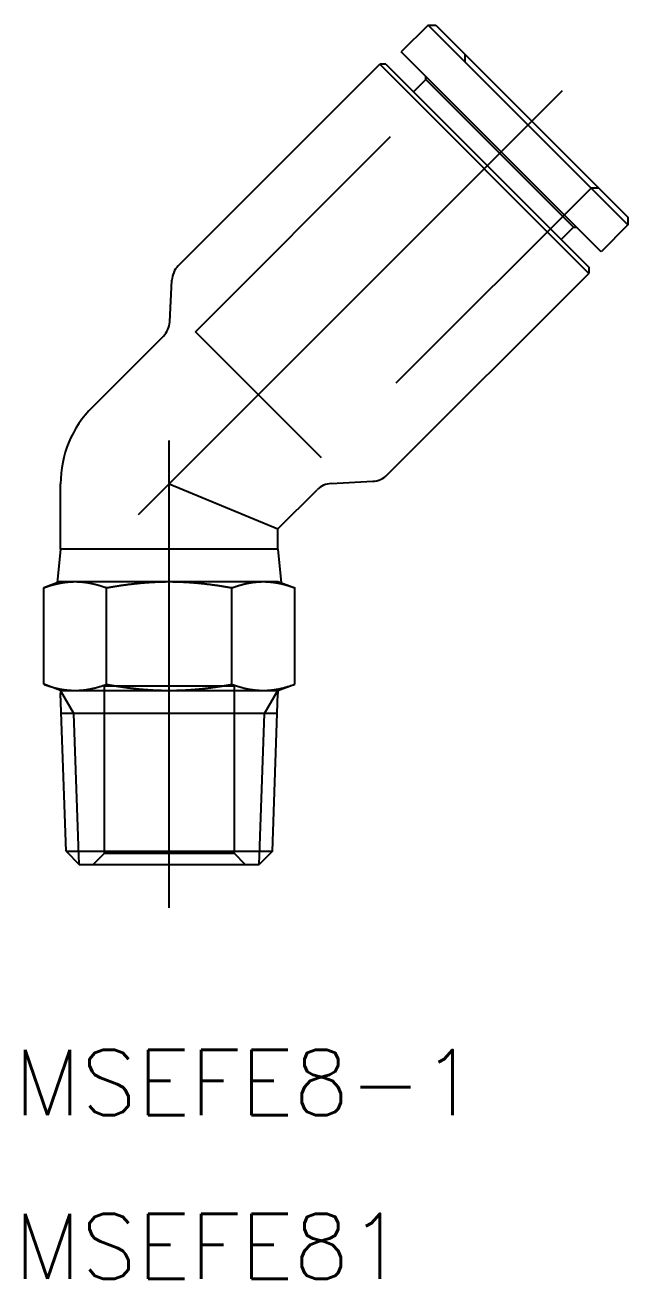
# Model space of a CAD drawing. Extents: x -6.6 to 53.7, y -19.1 to 40.6.
# Drawn here: x -6.6 to 21.1, y -19.1 to 38.6 of the extents above; entities that cross this region are included whole.
import ezdxf

# ---------------------------------------------------------------- set-up
doc = ezdxf.new("R2010")
doc.units = 0
doc.linetypes.add('CENTER', pattern=[50.8, 31.75, -6.35, 6.35, -6.35])
doc.linetypes.add('DASHED', pattern=[19.05, 12.7, -6.35])
doc.layers.get('0').update_dxf_attribs({"linetype": 'CONTINUOUS'})
doc.layers.add('CENTER', color=1, linetype='CENTER')
doc.styles.get("Standard").update_dxf_attribs({"font": 'txt.shx', "height": 3, "bigfont": 'bigfont.shx'})

msp = doc.modelspace()

# ---------------------------------------------------------------- linework, layer by layer
at = {"color": 7, "linetype": 'CONTINUOUS'}
for p, q in [((11.915, 38.607), (10.677, 37.37)), ((11.915, 38.607), (21.107, 29.415)), ((11.915, 38.607), (12.268, 38.607)), ((12.268, 38.607), (21.107, 29.768)), ((19.87, 28.177), (10.677, 37.37)), ((0.413, 27.529), (9.687, 36.804)), ((19.304, 27.187), (9.687, 36.804)), ((9.97, 36.804), (9.687, 36.804)), ((9.97, 36.804), (19.304, 27.47)), ((11.809, 36.097), (11.243, 35.531)), ((11.809, 36.097), (11.809, 36.238)), ((18.597, 29.309), (11.809, 36.097)), ((21.107, 29.768), (21.107, 29.415)), ((18.597, 29.309), (18.031, 28.743)), ((18.597, 29.309), (18.738, 29.309)), ((21.107, 29.415), (19.87, 28.177)), ((10.029, 17.913), (19.304, 27.187)), ((19.304, 27.47), (19.304, 27.187)), ((0.02, 24.954), (0.121, 26.875)), ((-3.536, 21.036), (-0.271, 24.3)), ((-5, 14.5), (-5, 17.5)), ((0, 17.5), (5, 15.429)), ((7.454, 17.52), (9.375, 17.621)), ((5, 15.429), (6.8, 17.229)), ((5, 14.5), (5, 15.429)), ((-5, 14.5), (-5.155, 12.948)), ((-4.33, 14.5), (-5, 14.5)), ((0, 14.5), (-4.33, 14.5)), ((4.33, 14.5), (0, 14.5)), ((5, 14.5), (4.33, 14.5)), ((5, 14.5), (5.155, 12.948)), ((-5, 13.005), (-5.774, 12.723)), ((-5.774, 8.282), (-5.774, 12.723)), ((-5, 13.005), (-4.33, 13.005)), ((-4.33, 13.005), (0, 13.005)), ((-2.887, 8.282), (-2.887, 12.773)), ((0, 13.005), (4.33, 13.005)), ((2.887, 8.282), (2.887, 12.773)), ((4.33, 13.005), (5, 13.005)), ((5, 13.005), (5.774, 12.723)), ((5.774, 8.282), (5.774, 12.723)), ((-5, 8), (-5.774, 8.282)), ((5, 8), (5.774, 8.282)), ((-5, 8), (-4.33, 8)), ((-5, 8), (-5, 7.865)), ((-4.746, 0.602), (-5, 7.865)), ((-4.33, 8), (0, 8)), ((0, 8), (4.33, 8)), ((4.33, 8), (5, 8)), ((4.746, 0.602), (5, 7.865)), ((5, 8), (5, 7.865)), ((4.968, 6.938), (-4.968, 6.938)), ((-4.746, 0.602), (4.746, 0.602)), ((-4.746, 0.602), (-4.144, 0)), ((4.746, 0.602), (4.144, 0)), ((-4.144, 0), (4.144, 0))]:
    msp.add_line(p, q, dxfattribs=at)
at = {"color": 3, "linetype": 'DASHED'}
for p, q in [((13.612, 36.91), (13.612, 37.264)), ((1.202, 24.5), (13.612, 36.91)), ((19.41, 31.112), (7, 18.702)), ((19.764, 31.112), (19.41, 31.112)), ((7, 18.702), (1.202, 24.5)), ((-3, 8.2), (-3, 0.5)), ((3, 8.2), (-3, 8.2)), ((3, 0.5), (3, 8.2)), ((-3, 0.5), (-3.5, 0)), ((3, 0.5), (-3, 0.5)), ((3.5, 0), (3, 0.5))]:
    msp.add_line(p, q, dxfattribs=at)
at = {"color": 3, "linetype": 'CONTINUOUS'}
for p, q in [((-4.387, 6.938), (-5, 8)), ((4.387, 6.938), (5, 8)), ((-4.144, 0), (-4.387, 6.938)), ((4.144, 0), (4.387, 6.938))]:
    msp.add_line(p, q, dxfattribs=at)
at = {"color": 7}
for points in [[(-5.774, 12.723, 0), (-5.758, 12.729, 0), (-5.742, 12.735, 0), (-5.726, 12.74, 0), (-5.71, 12.746, 0), (-5.695, 12.751, 0), (-5.679, 12.757, 0), (-5.664, 12.762, 0), (-5.648, 12.767, 0), (-5.632, 12.773, 0), (-5.617, 12.778, 0), (-5.601, 12.783, 0), (-5.586, 12.788, 0), (-5.57, 12.793, 0), (-5.555, 12.798, 0), (-5.54, 12.803, 0), (-5.524, 12.808, 0), (-5.509, 12.812, 0), (-5.494, 12.817, 0), (-5.478, 12.822, 0), (-5.463, 12.826, 0), (-5.448, 12.831, 0), (-5.432, 12.835, 0), (-5.417, 12.84, 0), (-5.402, 12.844, 0), (-5.387, 12.849, 0), (-5.372, 12.853, 0), (-5.357, 12.857, 0), (-5.341, 12.861, 0), (-5.326, 12.865, 0), (-5.311, 12.87, 0), (-5.296, 12.873, 0), (-5.281, 12.877, 0), (-5.266, 12.881, 0), (-5.251, 12.885, 0), (-5.236, 12.889, 0), (-5.221, 12.893, 0), (-5.206, 12.896, 0), (-5.191, 12.9, 0), (-5.176, 12.903, 0), (-5.161, 12.907, 0), (-5.146, 12.91, 0), (-5.131, 12.914, 0), (-5.116, 12.917, 0), (-5.101, 12.92, 0), (-5.086, 12.923, 0), (-5.071, 12.926, 0), (-5.056, 12.929, 0), (-5.041, 12.932, 0), (-5.026, 12.935, 0), (-5.011, 12.938, 0), (-4.997, 12.941, 0), (-4.982, 12.944, 0), (-4.967, 12.947, 0), (-4.952, 12.949, 0), (-4.937, 12.952, 0), (-4.922, 12.954, 0), (-4.907, 12.957, 0), (-4.892, 12.959, 0), (-4.877, 12.961, 0), (-4.862, 12.964, 0), (-4.847, 12.966, 0), (-4.832, 12.968, 0), (-4.817, 12.97, 0), (-4.802, 12.972, 0), (-4.787, 12.974, 0), (-4.772, 12.976, 0), (-4.757, 12.978, 0), (-4.742, 12.98, 0), (-4.727, 12.982, 0), (-4.712, 12.983, 0), (-4.697, 12.985, 0), (-4.682, 12.987, 0), (-4.667, 12.988, 0), (-4.652, 12.99, 0), (-4.637, 12.991, 0), (-4.622, 12.992, 0), (-4.607, 12.993, 0), (-4.592, 12.995, 0), (-4.576, 12.996, 0), (-4.561, 12.997, 0), (-4.546, 12.998, 0), (-4.531, 12.999, 0), (-4.515, 13, 0), (-4.5, 13, 0), (-4.485, 13.001, 0), (-4.47, 13.002, 0), (-4.454, 13.002, 0), (-4.439, 13.003, 0), (-4.423, 13.003, 0), (-4.408, 13.004, 0), (-4.392, 13.004, 0), (-4.377, 13.004, 0), (-4.361, 13.005, 0), (-4.346, 13.005, 0), (-4.33, 13.005, 0)], [(-4.33, 13.005, 0), (-4.315, 13.005, 0), (-4.299, 13.005, 0), (-4.283, 13.004, 0), (-4.268, 13.004, 0), (-4.252, 13.004, 0), (-4.237, 13.003, 0), (-4.222, 13.003, 0), (-4.206, 13.002, 0), (-4.191, 13.002, 0), (-4.175, 13.001, 0), (-4.16, 13, 0), (-4.145, 13, 0), (-4.13, 12.999, 0), (-4.114, 12.998, 0), (-4.099, 12.997, 0), (-4.084, 12.996, 0), (-4.069, 12.995, 0), (-4.054, 12.993, 0), (-4.038, 12.992, 0), (-4.023, 12.991, 0), (-4.008, 12.99, 0), (-3.993, 12.988, 0), (-3.978, 12.987, 0), (-3.963, 12.985, 0), (-3.948, 12.983, 0), (-3.933, 12.982, 0), (-3.918, 12.98, 0), (-3.903, 12.978, 0), (-3.888, 12.976, 0), (-3.873, 12.974, 0), (-3.858, 12.972, 0), (-3.843, 12.97, 0), (-3.828, 12.968, 0), (-3.813, 12.966, 0), (-3.798, 12.964, 0), (-3.783, 12.961, 0), (-3.768, 12.959, 0), (-3.753, 12.957, 0), (-3.738, 12.954, 0), (-3.723, 12.952, 0), (-3.709, 12.949, 0), (-3.694, 12.947, 0), (-3.679, 12.944, 0), (-3.664, 12.941, 0), (-3.649, 12.938, 0), (-3.634, 12.935, 0), (-3.619, 12.932, 0), (-3.604, 12.929, 0), (-3.589, 12.926, 0), (-3.574, 12.923, 0), (-3.559, 12.92, 0), (-3.544, 12.917, 0), (-3.529, 12.914, 0), (-3.514, 12.91, 0), (-3.499, 12.907, 0), (-3.484, 12.903, 0), (-3.469, 12.9, 0), (-3.454, 12.896, 0), (-3.439, 12.893, 0), (-3.424, 12.889, 0), (-3.409, 12.885, 0), (-3.394, 12.881, 0), (-3.379, 12.877, 0), (-3.364, 12.873, 0), (-3.349, 12.87, 0), (-3.334, 12.865, 0), (-3.319, 12.861, 0), (-3.304, 12.857, 0), (-3.289, 12.853, 0), (-3.273, 12.849, 0), (-3.258, 12.844, 0), (-3.243, 12.84, 0), (-3.228, 12.835, 0), (-3.213, 12.831, 0), (-3.197, 12.826, 0), (-3.182, 12.822, 0), (-3.167, 12.817, 0), (-3.151, 12.812, 0), (-3.136, 12.808, 0), (-3.121, 12.803, 0), (-3.105, 12.798, 0), (-3.09, 12.793, 0), (-3.074, 12.788, 0), (-3.059, 12.783, 0), (-3.043, 12.778, 0), (-3.028, 12.773, 0), (-3.012, 12.767, 0), (-2.997, 12.762, 0), (-2.981, 12.757, 0), (-2.965, 12.751, 0), (-2.95, 12.746, 0), (-2.934, 12.74, 0), (-2.918, 12.735, 0), (-2.903, 12.729, 0), (-2.887, 12.723, 0)], [(-2.887, 12.723, 0), (-2.855, 12.729, 0), (-2.824, 12.735, 0), (-2.792, 12.74, 0), (-2.761, 12.746, 0), (-2.729, 12.751, 0), (-2.698, 12.757, 0), (-2.667, 12.762, 0), (-2.636, 12.767, 0), (-2.604, 12.773, 0), (-2.573, 12.778, 0), (-2.542, 12.783, 0), (-2.511, 12.788, 0), (-2.481, 12.793, 0), (-2.45, 12.798, 0), (-2.419, 12.803, 0), (-2.388, 12.808, 0), (-2.357, 12.812, 0), (-2.327, 12.817, 0), (-2.296, 12.822, 0), (-2.266, 12.826, 0), (-2.235, 12.831, 0), (-2.205, 12.835, 0), (-2.174, 12.84, 0), (-2.144, 12.844, 0), (-2.113, 12.849, 0), (-2.083, 12.853, 0), (-2.053, 12.857, 0), (-2.023, 12.861, 0), (-1.992, 12.865, 0), (-1.962, 12.87, 0), (-1.932, 12.873, 0), (-1.902, 12.877, 0), (-1.872, 12.881, 0), (-1.842, 12.885, 0), (-1.812, 12.889, 0), (-1.781, 12.893, 0), (-1.751, 12.896, 0), (-1.721, 12.9, 0), (-1.691, 12.903, 0), (-1.662, 12.907, 0), (-1.632, 12.91, 0), (-1.602, 12.914, 0), (-1.572, 12.917, 0), (-1.542, 12.92, 0), (-1.512, 12.923, 0), (-1.482, 12.926, 0), (-1.452, 12.929, 0), (-1.422, 12.932, 0), (-1.392, 12.935, 0), (-1.363, 12.938, 0), (-1.333, 12.941, 0), (-1.303, 12.944, 0), (-1.273, 12.947, 0), (-1.243, 12.949, 0), (-1.213, 12.952, 0), (-1.184, 12.954, 0), (-1.154, 12.957, 0), (-1.124, 12.959, 0), (-1.094, 12.961, 0), (-1.064, 12.964, 0), (-1.034, 12.966, 0), (-1.004, 12.968, 0), (-0.974, 12.97, 0), (-0.944, 12.972, 0), (-0.914, 12.974, 0), (-0.884, 12.976, 0), (-0.854, 12.978, 0), (-0.824, 12.98, 0), (-0.794, 12.982, 0), (-0.764, 12.983, 0), (-0.734, 12.985, 0), (-0.704, 12.987, 0), (-0.674, 12.988, 0), (-0.644, 12.99, 0), (-0.614, 12.991, 0), (-0.583, 12.992, 0), (-0.553, 12.993, 0), (-0.523, 12.995, 0), (-0.492, 12.996, 0), (-0.462, 12.997, 0), (-0.432, 12.998, 0), (-0.401, 12.999, 0), (-0.371, 13, 0), (-0.34, 13, 0), (-0.309, 13.001, 0), (-0.279, 13.002, 0), (-0.248, 13.002, 0), (-0.217, 13.003, 0), (-0.186, 13.003, 0), (-0.155, 13.004, 0), (-0.125, 13.004, 0), (-0.093, 13.004, 0), (-0.062, 13.005, 0), (-0.031, 13.005, 0), (0, 13.005, 0)], [(0, 13.005, 0), (0.031, 13.005, 0), (0.062, 13.005, 0), (0.093, 13.004, 0), (0.125, 13.004, 0), (0.155, 13.004, 0), (0.186, 13.003, 0), (0.217, 13.003, 0), (0.248, 13.002, 0), (0.279, 13.002, 0), (0.309, 13.001, 0), (0.34, 13, 0), (0.371, 13, 0), (0.401, 12.999, 0), (0.432, 12.998, 0), (0.462, 12.997, 0), (0.492, 12.996, 0), (0.523, 12.995, 0), (0.553, 12.993, 0), (0.583, 12.992, 0), (0.614, 12.991, 0), (0.644, 12.99, 0), (0.674, 12.988, 0), (0.704, 12.987, 0), (0.734, 12.985, 0), (0.764, 12.983, 0), (0.794, 12.982, 0), (0.824, 12.98, 0), (0.854, 12.978, 0), (0.884, 12.976, 0), (0.914, 12.974, 0), (0.944, 12.972, 0), (0.974, 12.97, 0), (1.004, 12.968, 0), (1.034, 12.966, 0), (1.064, 12.964, 0), (1.094, 12.961, 0), (1.124, 12.959, 0), (1.154, 12.957, 0), (1.184, 12.954, 0), (1.213, 12.952, 0), (1.243, 12.949, 0), (1.273, 12.947, 0), (1.303, 12.944, 0), (1.333, 12.941, 0), (1.363, 12.938, 0), (1.392, 12.935, 0), (1.422, 12.932, 0), (1.452, 12.929, 0), (1.482, 12.926, 0), (1.512, 12.923, 0), (1.542, 12.92, 0), (1.572, 12.917, 0), (1.602, 12.914, 0), (1.632, 12.91, 0), (1.662, 12.907, 0), (1.691, 12.903, 0), (1.721, 12.9, 0), (1.751, 12.896, 0), (1.781, 12.893, 0), (1.812, 12.889, 0), (1.842, 12.885, 0), (1.872, 12.881, 0), (1.902, 12.877, 0), (1.932, 12.873, 0), (1.962, 12.87, 0), (1.992, 12.865, 0), (2.023, 12.861, 0), (2.053, 12.857, 0), (2.083, 12.853, 0), (2.113, 12.849, 0), (2.144, 12.844, 0), (2.174, 12.84, 0), (2.205, 12.835, 0), (2.235, 12.831, 0), (2.266, 12.826, 0), (2.296, 12.822, 0), (2.327, 12.817, 0), (2.357, 12.812, 0), (2.388, 12.808, 0), (2.419, 12.803, 0), (2.45, 12.798, 0), (2.481, 12.793, 0), (2.511, 12.788, 0), (2.542, 12.783, 0), (2.573, 12.778, 0), (2.604, 12.773, 0), (2.636, 12.767, 0), (2.667, 12.762, 0), (2.698, 12.757, 0), (2.729, 12.751, 0), (2.761, 12.746, 0), (2.792, 12.74, 0), (2.824, 12.735, 0), (2.855, 12.729, 0), (2.887, 12.723, 0)], [(2.887, 12.723, 0), (2.903, 12.729, 0), (2.918, 12.735, 0), (2.934, 12.74, 0), (2.95, 12.746, 0), (2.965, 12.751, 0), (2.981, 12.757, 0), (2.997, 12.762, 0), (3.012, 12.767, 0), (3.028, 12.773, 0), (3.043, 12.778, 0), (3.059, 12.783, 0), (3.074, 12.788, 0), (3.09, 12.793, 0), (3.105, 12.798, 0), (3.121, 12.803, 0), (3.136, 12.808, 0), (3.151, 12.812, 0), (3.167, 12.817, 0), (3.182, 12.822, 0), (3.197, 12.826, 0), (3.213, 12.831, 0), (3.228, 12.835, 0), (3.243, 12.84, 0), (3.258, 12.844, 0), (3.273, 12.849, 0), (3.289, 12.853, 0), (3.304, 12.857, 0), (3.319, 12.861, 0), (3.334, 12.865, 0), (3.349, 12.87, 0), (3.364, 12.873, 0), (3.379, 12.877, 0), (3.394, 12.881, 0), (3.409, 12.885, 0), (3.424, 12.889, 0), (3.439, 12.893, 0), (3.454, 12.896, 0), (3.469, 12.9, 0), (3.484, 12.903, 0), (3.499, 12.907, 0), (3.514, 12.91, 0), (3.529, 12.914, 0), (3.544, 12.917, 0), (3.559, 12.92, 0), (3.574, 12.923, 0), (3.589, 12.926, 0), (3.604, 12.929, 0), (3.619, 12.932, 0), (3.634, 12.935, 0), (3.649, 12.938, 0), (3.664, 12.941, 0), (3.679, 12.944, 0), (3.694, 12.947, 0), (3.709, 12.949, 0), (3.723, 12.952, 0), (3.738, 12.954, 0), (3.753, 12.957, 0), (3.768, 12.959, 0), (3.783, 12.961, 0), (3.798, 12.964, 0), (3.813, 12.966, 0), (3.828, 12.968, 0), (3.843, 12.97, 0), (3.858, 12.972, 0), (3.873, 12.974, 0), (3.888, 12.976, 0), (3.903, 12.978, 0), (3.918, 12.98, 0), (3.933, 12.982, 0), (3.948, 12.983, 0), (3.963, 12.985, 0), (3.978, 12.987, 0), (3.993, 12.988, 0), (4.008, 12.99, 0), (4.023, 12.991, 0), (4.038, 12.992, 0), (4.054, 12.993, 0), (4.069, 12.995, 0), (4.084, 12.996, 0), (4.099, 12.997, 0), (4.114, 12.998, 0), (4.13, 12.999, 0), (4.145, 13, 0), (4.16, 13, 0), (4.175, 13.001, 0), (4.191, 13.002, 0), (4.206, 13.002, 0), (4.222, 13.003, 0), (4.237, 13.003, 0), (4.252, 13.004, 0), (4.268, 13.004, 0), (4.283, 13.004, 0), (4.299, 13.005, 0), (4.315, 13.005, 0), (4.33, 13.005, 0)], [(4.33, 13.005, 0), (4.346, 13.005, 0), (4.361, 13.005, 0), (4.377, 13.004, 0), (4.392, 13.004, 0), (4.408, 13.004, 0), (4.423, 13.003, 0), (4.439, 13.003, 0), (4.454, 13.002, 0), (4.47, 13.002, 0), (4.485, 13.001, 0), (4.5, 13, 0), (4.515, 13, 0), (4.531, 12.999, 0), (4.546, 12.998, 0), (4.561, 12.997, 0), (4.576, 12.996, 0), (4.592, 12.995, 0), (4.607, 12.993, 0), (4.622, 12.992, 0), (4.637, 12.991, 0), (4.652, 12.99, 0), (4.667, 12.988, 0), (4.682, 12.987, 0), (4.697, 12.985, 0), (4.712, 12.983, 0), (4.727, 12.982, 0), (4.742, 12.98, 0), (4.757, 12.978, 0), (4.772, 12.976, 0), (4.787, 12.974, 0), (4.802, 12.972, 0), (4.817, 12.97, 0), (4.832, 12.968, 0), (4.847, 12.966, 0), (4.862, 12.964, 0), (4.877, 12.961, 0), (4.892, 12.959, 0), (4.907, 12.957, 0), (4.922, 12.954, 0), (4.937, 12.952, 0), (4.952, 12.949, 0), (4.967, 12.947, 0), (4.982, 12.944, 0), (4.997, 12.941, 0), (5.011, 12.938, 0), (5.026, 12.935, 0), (5.041, 12.932, 0), (5.056, 12.929, 0), (5.071, 12.926, 0), (5.086, 12.923, 0), (5.101, 12.92, 0), (5.116, 12.917, 0), (5.131, 12.914, 0), (5.146, 12.91, 0), (5.161, 12.907, 0), (5.176, 12.903, 0), (5.191, 12.9, 0), (5.206, 12.896, 0), (5.221, 12.893, 0), (5.236, 12.889, 0), (5.251, 12.885, 0), (5.266, 12.881, 0), (5.281, 12.877, 0), (5.296, 12.873, 0), (5.311, 12.87, 0), (5.326, 12.865, 0), (5.341, 12.861, 0), (5.357, 12.857, 0), (5.372, 12.853, 0), (5.387, 12.849, 0), (5.402, 12.844, 0), (5.417, 12.84, 0), (5.432, 12.835, 0), (5.448, 12.831, 0), (5.463, 12.826, 0), (5.478, 12.822, 0), (5.494, 12.817, 0), (5.509, 12.812, 0), (5.524, 12.808, 0), (5.54, 12.803, 0), (5.555, 12.798, 0), (5.57, 12.793, 0), (5.586, 12.788, 0), (5.601, 12.783, 0), (5.617, 12.778, 0), (5.632, 12.773, 0), (5.648, 12.767, 0), (5.664, 12.762, 0), (5.679, 12.757, 0), (5.695, 12.751, 0), (5.71, 12.746, 0), (5.726, 12.74, 0), (5.742, 12.735, 0), (5.758, 12.729, 0), (5.774, 12.723, 0)], [(-5.774, 8.282, 0), (-5.758, 8.276, 0), (-5.742, 8.27, 0), (-5.726, 8.265, 0), (-5.71, 8.259, 0), (-5.695, 8.253, 0), (-5.679, 8.248, 0), (-5.664, 8.243, 0), (-5.648, 8.237, 0), (-5.632, 8.232, 0), (-5.617, 8.227, 0), (-5.601, 8.222, 0), (-5.586, 8.217, 0), (-5.57, 8.212, 0), (-5.555, 8.207, 0), (-5.54, 8.202, 0), (-5.524, 8.197, 0), (-5.509, 8.192, 0), (-5.494, 8.187, 0), (-5.478, 8.183, 0), (-5.463, 8.178, 0), (-5.448, 8.174, 0), (-5.432, 8.169, 0), (-5.417, 8.165, 0), (-5.402, 8.16, 0), (-5.387, 8.156, 0), (-5.372, 8.152, 0), (-5.357, 8.147, 0), (-5.341, 8.143, 0), (-5.326, 8.139, 0), (-5.311, 8.135, 0), (-5.296, 8.131, 0), (-5.281, 8.127, 0), (-5.266, 8.123, 0), (-5.251, 8.12, 0), (-5.236, 8.116, 0), (-5.221, 8.112, 0), (-5.206, 8.108, 0), (-5.191, 8.105, 0), (-5.176, 8.101, 0), (-5.161, 8.098, 0), (-5.146, 8.094, 0), (-5.131, 8.091, 0), (-5.116, 8.088, 0), (-5.101, 8.085, 0), (-5.086, 8.081, 0), (-5.071, 8.078, 0), (-5.056, 8.075, 0), (-5.041, 8.072, 0), (-5.026, 8.069, 0), (-5.011, 8.066, 0), (-4.997, 8.064, 0), (-4.982, 8.061, 0), (-4.967, 8.058, 0), (-4.952, 8.055, 0), (-4.937, 8.053, 0), (-4.922, 8.05, 0), (-4.907, 8.048, 0), (-4.892, 8.045, 0), (-4.877, 8.043, 0), (-4.862, 8.041, 0), (-4.847, 8.039, 0), (-4.832, 8.036, 0), (-4.817, 8.034, 0), (-4.802, 8.032, 0), (-4.787, 8.03, 0), (-4.772, 8.028, 0), (-4.757, 8.026, 0), (-4.742, 8.025, 0), (-4.727, 8.023, 0), (-4.712, 8.021, 0), (-4.697, 8.02, 0), (-4.682, 8.018, 0), (-4.667, 8.016, 0), (-4.652, 8.015, 0), (-4.637, 8.014, 0), (-4.622, 8.012, 0), (-4.607, 8.011, 0), (-4.592, 8.01, 0), (-4.576, 8.009, 0), (-4.561, 8.008, 0), (-4.546, 8.007, 0), (-4.531, 8.006, 0), (-4.515, 8.005, 0), (-4.5, 8.004, 0), (-4.485, 8.003, 0), (-4.47, 8.003, 0), (-4.454, 8.002, 0), (-4.439, 8.002, 0), (-4.423, 8.001, 0), (-4.408, 8.001, 0), (-4.392, 8.001, 0), (-4.377, 8, 0), (-4.361, 8, 0), (-4.346, 8, 0), (-4.33, 8, 0)], [(-4.33, 8, 0), (-4.315, 8, 0), (-4.299, 8, 0), (-4.283, 8, 0), (-4.268, 8.001, 0), (-4.252, 8.001, 0), (-4.237, 8.001, 0), (-4.222, 8.002, 0), (-4.206, 8.002, 0), (-4.191, 8.003, 0), (-4.175, 8.003, 0), (-4.16, 8.004, 0), (-4.145, 8.005, 0), (-4.13, 8.006, 0), (-4.114, 8.007, 0), (-4.099, 8.008, 0), (-4.084, 8.009, 0), (-4.069, 8.01, 0), (-4.054, 8.011, 0), (-4.038, 8.012, 0), (-4.023, 8.014, 0), (-4.008, 8.015, 0), (-3.993, 8.016, 0), (-3.978, 8.018, 0), (-3.963, 8.02, 0), (-3.948, 8.021, 0), (-3.933, 8.023, 0), (-3.918, 8.025, 0), (-3.903, 8.026, 0), (-3.888, 8.028, 0), (-3.873, 8.03, 0), (-3.858, 8.032, 0), (-3.843, 8.034, 0), (-3.828, 8.036, 0), (-3.813, 8.039, 0), (-3.798, 8.041, 0), (-3.783, 8.043, 0), (-3.768, 8.045, 0), (-3.753, 8.048, 0), (-3.738, 8.05, 0), (-3.723, 8.053, 0), (-3.709, 8.055, 0), (-3.694, 8.058, 0), (-3.679, 8.061, 0), (-3.664, 8.064, 0), (-3.649, 8.066, 0), (-3.634, 8.069, 0), (-3.619, 8.072, 0), (-3.604, 8.075, 0), (-3.589, 8.078, 0), (-3.574, 8.081, 0), (-3.559, 8.085, 0), (-3.544, 8.088, 0), (-3.529, 8.091, 0), (-3.514, 8.094, 0), (-3.499, 8.098, 0), (-3.484, 8.101, 0), (-3.469, 8.105, 0), (-3.454, 8.108, 0), (-3.439, 8.112, 0), (-3.424, 8.116, 0), (-3.409, 8.12, 0), (-3.394, 8.123, 0), (-3.379, 8.127, 0), (-3.364, 8.131, 0), (-3.349, 8.135, 0), (-3.334, 8.139, 0), (-3.319, 8.143, 0), (-3.304, 8.147, 0), (-3.289, 8.152, 0), (-3.273, 8.156, 0), (-3.258, 8.16, 0), (-3.243, 8.165, 0), (-3.228, 8.169, 0), (-3.213, 8.174, 0), (-3.197, 8.178, 0), (-3.182, 8.183, 0), (-3.167, 8.187, 0), (-3.151, 8.192, 0), (-3.136, 8.197, 0), (-3.121, 8.202, 0), (-3.105, 8.207, 0), (-3.09, 8.212, 0), (-3.074, 8.217, 0), (-3.059, 8.222, 0), (-3.043, 8.227, 0), (-3.028, 8.232, 0), (-3.012, 8.237, 0), (-2.997, 8.243, 0), (-2.981, 8.248, 0), (-2.965, 8.253, 0), (-2.95, 8.259, 0), (-2.934, 8.265, 0), (-2.918, 8.27, 0), (-2.903, 8.276, 0), (-2.887, 8.282, 0)], [(-2.887, 8.282, 0), (-2.855, 8.276, 0), (-2.824, 8.27, 0), (-2.792, 8.265, 0), (-2.761, 8.259, 0), (-2.729, 8.253, 0), (-2.698, 8.248, 0), (-2.667, 8.243, 0), (-2.636, 8.237, 0), (-2.604, 8.232, 0), (-2.573, 8.227, 0), (-2.542, 8.222, 0), (-2.511, 8.217, 0), (-2.481, 8.212, 0), (-2.45, 8.207, 0), (-2.419, 8.202, 0), (-2.388, 8.197, 0), (-2.357, 8.192, 0), (-2.327, 8.187, 0), (-2.296, 8.183, 0), (-2.266, 8.178, 0), (-2.235, 8.174, 0), (-2.205, 8.169, 0), (-2.174, 8.165, 0), (-2.144, 8.16, 0), (-2.113, 8.156, 0), (-2.083, 8.152, 0), (-2.053, 8.147, 0), (-2.023, 8.143, 0), (-1.992, 8.139, 0), (-1.962, 8.135, 0), (-1.932, 8.131, 0), (-1.902, 8.127, 0), (-1.872, 8.123, 0), (-1.842, 8.12, 0), (-1.812, 8.116, 0), (-1.781, 8.112, 0), (-1.751, 8.108, 0), (-1.721, 8.105, 0), (-1.691, 8.101, 0), (-1.662, 8.098, 0), (-1.632, 8.094, 0), (-1.602, 8.091, 0), (-1.572, 8.088, 0), (-1.542, 8.085, 0), (-1.512, 8.081, 0), (-1.482, 8.078, 0), (-1.452, 8.075, 0), (-1.422, 8.072, 0), (-1.392, 8.069, 0), (-1.363, 8.066, 0), (-1.333, 8.064, 0), (-1.303, 8.061, 0), (-1.273, 8.058, 0), (-1.243, 8.055, 0), (-1.213, 8.053, 0), (-1.184, 8.05, 0), (-1.154, 8.048, 0), (-1.124, 8.045, 0), (-1.094, 8.043, 0), (-1.064, 8.041, 0), (-1.034, 8.039, 0), (-1.004, 8.036, 0), (-0.974, 8.034, 0), (-0.944, 8.032, 0), (-0.914, 8.03, 0), (-0.884, 8.028, 0), (-0.854, 8.026, 0), (-0.824, 8.025, 0), (-0.794, 8.023, 0), (-0.764, 8.021, 0), (-0.734, 8.02, 0), (-0.704, 8.018, 0), (-0.674, 8.016, 0), (-0.644, 8.015, 0), (-0.614, 8.014, 0), (-0.583, 8.012, 0), (-0.553, 8.011, 0), (-0.523, 8.01, 0), (-0.492, 8.009, 0), (-0.462, 8.008, 0), (-0.432, 8.007, 0), (-0.401, 8.006, 0), (-0.371, 8.005, 0), (-0.34, 8.004, 0), (-0.309, 8.003, 0), (-0.279, 8.003, 0), (-0.248, 8.002, 0), (-0.217, 8.002, 0), (-0.186, 8.001, 0), (-0.155, 8.001, 0), (-0.125, 8.001, 0), (-0.093, 8, 0), (-0.062, 8, 0), (-0.031, 8, 0), (0, 8, 0)], [(0, 8, 0), (0.031, 8, 0), (0.062, 8, 0), (0.093, 8, 0), (0.125, 8.001, 0), (0.155, 8.001, 0), (0.186, 8.001, 0), (0.217, 8.002, 0), (0.248, 8.002, 0), (0.279, 8.003, 0), (0.309, 8.003, 0), (0.34, 8.004, 0), (0.371, 8.005, 0), (0.401, 8.006, 0), (0.432, 8.007, 0), (0.462, 8.008, 0), (0.492, 8.009, 0), (0.523, 8.01, 0), (0.553, 8.011, 0), (0.583, 8.012, 0), (0.614, 8.014, 0), (0.644, 8.015, 0), (0.674, 8.016, 0), (0.704, 8.018, 0), (0.734, 8.02, 0), (0.764, 8.021, 0), (0.794, 8.023, 0), (0.824, 8.025, 0), (0.854, 8.026, 0), (0.884, 8.028, 0), (0.914, 8.03, 0), (0.944, 8.032, 0), (0.974, 8.034, 0), (1.004, 8.036, 0), (1.034, 8.039, 0), (1.064, 8.041, 0), (1.094, 8.043, 0), (1.124, 8.045, 0), (1.154, 8.048, 0), (1.184, 8.05, 0), (1.213, 8.053, 0), (1.243, 8.055, 0), (1.273, 8.058, 0), (1.303, 8.061, 0), (1.333, 8.064, 0), (1.363, 8.066, 0), (1.392, 8.069, 0), (1.422, 8.072, 0), (1.452, 8.075, 0), (1.482, 8.078, 0), (1.512, 8.081, 0), (1.542, 8.085, 0), (1.572, 8.088, 0), (1.602, 8.091, 0), (1.632, 8.094, 0), (1.662, 8.098, 0), (1.691, 8.101, 0), (1.721, 8.105, 0), (1.751, 8.108, 0), (1.781, 8.112, 0), (1.812, 8.116, 0), (1.842, 8.12, 0), (1.872, 8.123, 0), (1.902, 8.127, 0), (1.932, 8.131, 0), (1.962, 8.135, 0), (1.992, 8.139, 0), (2.023, 8.143, 0), (2.053, 8.147, 0), (2.083, 8.152, 0), (2.113, 8.156, 0), (2.144, 8.16, 0), (2.174, 8.165, 0), (2.205, 8.169, 0), (2.235, 8.174, 0), (2.266, 8.178, 0), (2.296, 8.183, 0), (2.327, 8.187, 0), (2.357, 8.192, 0), (2.388, 8.197, 0), (2.419, 8.202, 0), (2.45, 8.207, 0), (2.481, 8.212, 0), (2.511, 8.217, 0), (2.542, 8.222, 0), (2.573, 8.227, 0), (2.604, 8.232, 0), (2.636, 8.237, 0), (2.667, 8.243, 0), (2.698, 8.248, 0), (2.729, 8.253, 0), (2.761, 8.259, 0), (2.792, 8.265, 0), (2.824, 8.27, 0), (2.855, 8.276, 0), (2.887, 8.282, 0)], [(2.887, 8.282, 0), (2.903, 8.276, 0), (2.918, 8.27, 0), (2.934, 8.265, 0), (2.95, 8.259, 0), (2.965, 8.253, 0), (2.981, 8.248, 0), (2.997, 8.243, 0), (3.012, 8.237, 0), (3.028, 8.232, 0), (3.043, 8.227, 0), (3.059, 8.222, 0), (3.074, 8.217, 0), (3.09, 8.212, 0), (3.105, 8.207, 0), (3.121, 8.202, 0), (3.136, 8.197, 0), (3.151, 8.192, 0), (3.167, 8.187, 0), (3.182, 8.183, 0), (3.197, 8.178, 0), (3.213, 8.174, 0), (3.228, 8.169, 0), (3.243, 8.165, 0), (3.258, 8.16, 0), (3.273, 8.156, 0), (3.289, 8.152, 0), (3.304, 8.147, 0), (3.319, 8.143, 0), (3.334, 8.139, 0), (3.349, 8.135, 0), (3.364, 8.131, 0), (3.379, 8.127, 0), (3.394, 8.123, 0), (3.409, 8.12, 0), (3.424, 8.116, 0), (3.439, 8.112, 0), (3.454, 8.108, 0), (3.469, 8.105, 0), (3.484, 8.101, 0), (3.499, 8.098, 0), (3.514, 8.094, 0), (3.529, 8.091, 0), (3.544, 8.088, 0), (3.559, 8.085, 0), (3.574, 8.081, 0), (3.589, 8.078, 0), (3.604, 8.075, 0), (3.619, 8.072, 0), (3.634, 8.069, 0), (3.649, 8.066, 0), (3.664, 8.064, 0), (3.679, 8.061, 0), (3.694, 8.058, 0), (3.709, 8.055, 0), (3.723, 8.053, 0), (3.738, 8.05, 0), (3.753, 8.048, 0), (3.768, 8.045, 0), (3.783, 8.043, 0), (3.798, 8.041, 0), (3.813, 8.039, 0), (3.828, 8.036, 0), (3.843, 8.034, 0), (3.858, 8.032, 0), (3.873, 8.03, 0), (3.888, 8.028, 0), (3.903, 8.026, 0), (3.918, 8.025, 0), (3.933, 8.023, 0), (3.948, 8.021, 0), (3.963, 8.02, 0), (3.978, 8.018, 0), (3.993, 8.016, 0), (4.008, 8.015, 0), (4.023, 8.014, 0), (4.038, 8.012, 0), (4.054, 8.011, 0), (4.069, 8.01, 0), (4.084, 8.009, 0), (4.099, 8.008, 0), (4.114, 8.007, 0), (4.13, 8.006, 0), (4.145, 8.005, 0), (4.16, 8.004, 0), (4.175, 8.003, 0), (4.191, 8.003, 0), (4.206, 8.002, 0), (4.222, 8.002, 0), (4.237, 8.001, 0), (4.252, 8.001, 0), (4.268, 8.001, 0), (4.283, 8, 0), (4.299, 8, 0), (4.315, 8, 0), (4.33, 8, 0)], [(4.33, 8, 0), (4.346, 8, 0), (4.361, 8, 0), (4.377, 8, 0), (4.392, 8.001, 0), (4.408, 8.001, 0), (4.423, 8.001, 0), (4.439, 8.002, 0), (4.454, 8.002, 0), (4.47, 8.003, 0), (4.485, 8.003, 0), (4.5, 8.004, 0), (4.515, 8.005, 0), (4.531, 8.006, 0), (4.546, 8.007, 0), (4.561, 8.008, 0), (4.576, 8.009, 0), (4.592, 8.01, 0), (4.607, 8.011, 0), (4.622, 8.012, 0), (4.637, 8.014, 0), (4.652, 8.015, 0), (4.667, 8.016, 0), (4.682, 8.018, 0), (4.697, 8.02, 0), (4.712, 8.021, 0), (4.727, 8.023, 0), (4.742, 8.025, 0), (4.757, 8.026, 0), (4.772, 8.028, 0), (4.787, 8.03, 0), (4.802, 8.032, 0), (4.817, 8.034, 0), (4.832, 8.036, 0), (4.847, 8.039, 0), (4.862, 8.041, 0), (4.877, 8.043, 0), (4.892, 8.045, 0), (4.907, 8.048, 0), (4.922, 8.05, 0), (4.937, 8.053, 0), (4.952, 8.055, 0), (4.967, 8.058, 0), (4.982, 8.061, 0), (4.997, 8.064, 0), (5.011, 8.066, 0), (5.026, 8.069, 0), (5.041, 8.072, 0), (5.056, 8.075, 0), (5.071, 8.078, 0), (5.086, 8.081, 0), (5.101, 8.085, 0), (5.116, 8.088, 0), (5.131, 8.091, 0), (5.146, 8.094, 0), (5.161, 8.098, 0), (5.176, 8.101, 0), (5.191, 8.105, 0), (5.206, 8.108, 0), (5.221, 8.112, 0), (5.236, 8.116, 0), (5.251, 8.12, 0), (5.266, 8.123, 0), (5.281, 8.127, 0), (5.296, 8.131, 0), (5.311, 8.135, 0), (5.326, 8.139, 0), (5.341, 8.143, 0), (5.357, 8.147, 0), (5.372, 8.152, 0), (5.387, 8.156, 0), (5.402, 8.16, 0), (5.417, 8.165, 0), (5.432, 8.169, 0), (5.448, 8.174, 0), (5.463, 8.178, 0), (5.478, 8.183, 0), (5.494, 8.187, 0), (5.509, 8.192, 0), (5.524, 8.197, 0), (5.54, 8.202, 0), (5.555, 8.207, 0), (5.57, 8.212, 0), (5.586, 8.217, 0), (5.601, 8.222, 0), (5.617, 8.227, 0), (5.632, 8.232, 0), (5.648, 8.237, 0), (5.664, 8.243, 0), (5.679, 8.248, 0), (5.695, 8.253, 0), (5.71, 8.259, 0), (5.726, 8.265, 0), (5.742, 8.27, 0), (5.758, 8.276, 0), (5.774, 8.282, 0)]]:
    msp.add_polyline3d(points, dxfattribs=at)
at = {"color": 7, "linetype": 'CONTINUOUS'}
for centre, radius, start, end in [((1.12, 26.822), 1, 135, 176.98721), ((-0.978, 25.007), 1, 315, 356.98721), ((0, 17.5), 5, 135, 180), ((9.322, 18.62), 1, 273.01279, 315), ((7.507, 16.522), 1, 93.01279, 135)]:
    msp.add_arc(centre, radius, start, end, dxfattribs=at)
at = {"layer": 'CENTER', "color": 1, "linetype": 'CENTER'}
for p, q in [((-1.414, 16.086), (18.102, 35.602)), ((0, -2), (0, 19.5))]:
    msp.add_line(p, q, dxfattribs=at)

# ---------------------------------------------------------------- texts
at = {"color": 7, "linetype": 'CONTINUOUS'}
for s, p in [('MSEFE8-1', (-7.148, -11.534)), ('MSEFE81', (-7.148, -19.071))]:
    msp.add_text(s, height=3, dxfattribs=at).set_placement(p)

doc.saveas('drawing.dxf')
